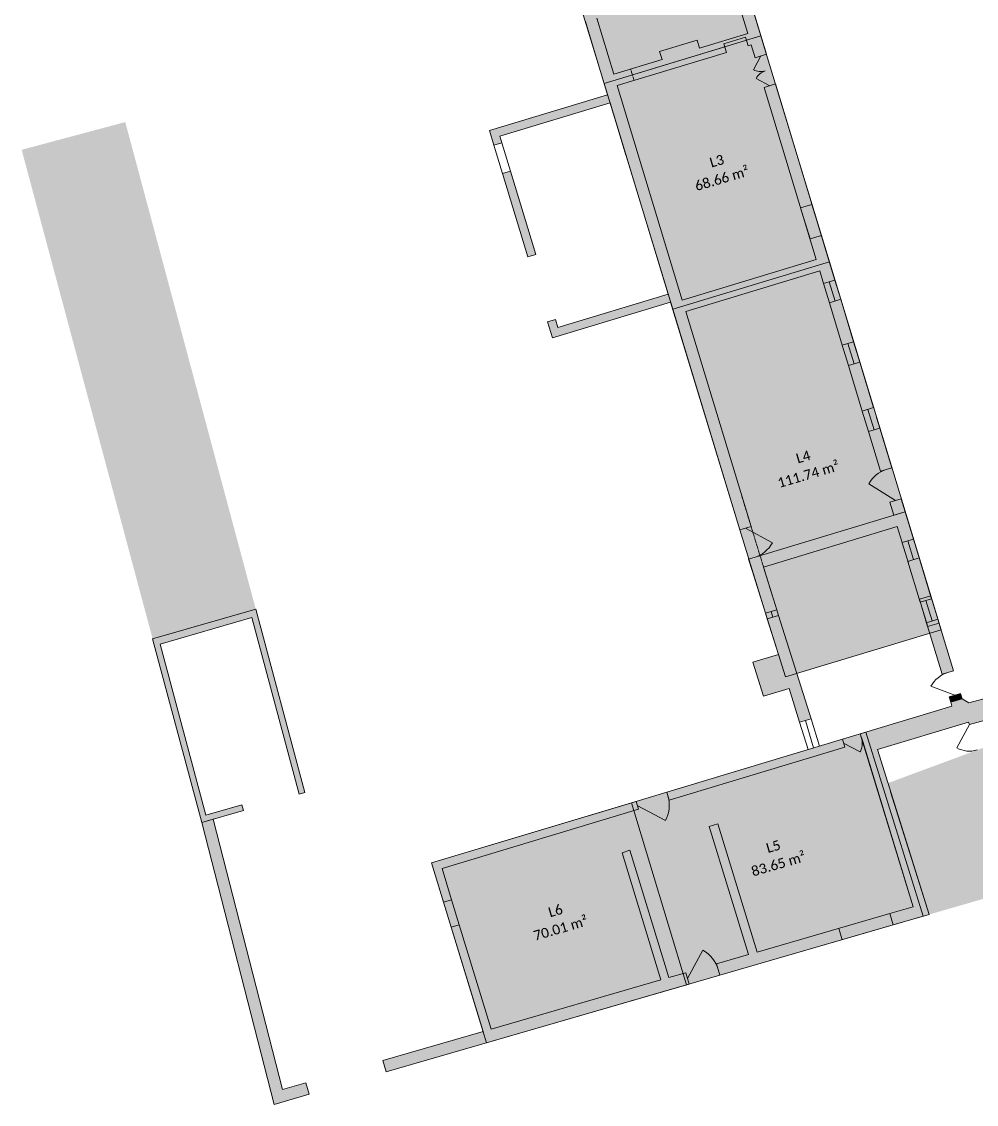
# Model space of a CAD drawing. Header units: centimetres. Extents: x 11703646 to 11712539, y 12092162 to 12100828.
# Drawn here: x 11704125 to 11708148, y 12092162 to 12096725 of the extents above; entities that cross this region are included whole.
import ezdxf

# ---------------------------------------------------------------- set-up
doc = ezdxf.new("R2010")
doc.units = ezdxf.units.CM
doc.header["$LTSCALE"] = 5
doc.linetypes.add('Lijnpatroon-11', pattern=[1.058075, 0.705383, -0.352692])
for name, color, linetype, lineweight in [('_Nieuw-4 massa', 7, 'Continuous', 5), ('Bestaand-4 massa', 7, 'Continuous', 9), ('Tekst-beschrijving', 7, 'Lijnpatroon-11', 13)]:
    doc.layers.add(name, color=color, linetype=linetype, lineweight=lineweight)
doc.layers.add('Oppervlakte-netto', color=5, linetype='Continuous', lineweight=5, true_color=0x0000ff)
doc.styles.add('Corbel', font='')
doc.styles.get('Corbel').set_extended_font_data('Corbel')

msp = doc.modelspace()

# ---------------------------------------------------------------- hatches: boundary and pattern name
at = {"layer": '_Nieuw-4 massa', "linetype": 'Continuous', "lineweight": 0, "true_color": 0x324a9a}
for points in [[(11707407.5, 12095940.4), (11707447.3, 12095809.3), (11707495.2, 12095823.9), (11707455.4, 12095954.9)], [(11707908.1, 12094291.4), (11707942.9, 12094176.7), (11707990.9, 12094190.8), (11707956.1, 12094305.4)]]:
    msp.add_hatch(color=175, dxfattribs=at).paths.add_polyline_path(points)
at = {"layer": '_Nieuw-4 massa', "linetype": 'Continuous', "lineweight": 0}
for points in [[(11707800.7, 12094645.3), (11707784, 12094700.3), (11707831.8, 12094714.8), (11707848.5, 12094659.8)], [(11708033.2, 12093879.3), (11708040, 12093856.7), (11708087.9, 12093871.2), (11708081, 12093893.8)]]:
    msp.add_hatch(color=7, dxfattribs=at).paths.add_polyline_path(points)
at = {"layer": 'Bestaand-4 massa', "linetype": 'Continuous', "lineweight": 0, "transparency": 33554687}
for points in [[(11706604.4, 12096382.8), (11706849.1, 12095576.7), (11706384.7, 12095436.6), (11706374.5, 12095470.1), (11706341, 12095460), (11706361.3, 12095393), (11706859.3, 12095543.2), (11707150.8, 12094582.9), (11707198.6, 12094597.4), (11706923.6, 12095503.6), (11707488.1, 12095674.9), (11707504.3, 12095621.8), (11707552.1, 12095636.3), (11707301.3, 12096462.6), (11707253.4, 12096448.1), (11707473.6, 12095722.8), (11706909, 12095551.4), (11706634.5, 12096455.7), (11707095.8, 12096595.7), (11707084.7, 12096632), (11707175.6, 12096659.6), (11707186.7, 12096623.3), (11707199.1, 12096627), (11707215.4, 12096573.4), (11707263.2, 12096588), (11707204.4, 12096781.7), (11707156.6, 12096767.2), (11707184.6, 12096674.9), (11706981.7, 12096613.3), (11706971.3, 12096647.7), (11706813.4, 12096599.8), (11706823.8, 12096565.4), (11706620, 12096503.5), (11706548.3, 12096739.9), (11706500.4, 12096725.3), (11706594.3, 12096416.3), (11706096.3, 12096266.1), (11706114.9, 12096204.9), (11706148.4, 12096215), (11706140, 12096242.7)], [(11707314.5, 12094222.9), (11707266.6, 12094208.4), (11707313.9, 12094057.8), (11707206.6, 12094025.4), (11707251.6, 12093882.3), (11707358.9, 12093914.6), (11707403.6, 12093772.5), (11707451.4, 12093786.9)], [(11707797.3, 12092918), (11707949, 12092962), (11707731.9, 12093657.4), (11708115.7, 12093773.1), (11708118.9, 12093762.6), (11708268.4, 12093803.3), (11708231.8, 12093885.6), (11708116.1, 12093854), (11708087.9, 12093871.2), (11708040, 12093856.7), (11708044.9, 12093840.6), (11707659.2, 12093724.2), (11707882.3, 12092994.7), (11707783.4, 12092966)]]:
    msp.add_hatch(color=7, dxfattribs=at).paths.add_polyline_path(points)
at = {"layer": 'Bestaand-4 massa', "linetype": 'Continuous', "lineweight": 0}
for points in [[(11706184.7, 12096095.3), (11706151.2, 12096085.2), (11706257.9, 12095733.7), (11706291.4, 12095743.8)], [(11707528.9, 12095540.4), (11707583.3, 12095361.5), (11707631.1, 12095376), (11707576.8, 12095555)], [(11707657.1, 12095290.4), (11707715.3, 12095098.5), (11707667.5, 12095084), (11707609.2, 12095275.9)], [(11707741.5, 12095012.4), (11707792.3, 12094845), (11707744.5, 12094830.4), (11707693.6, 12094997.9)], [(11707815.2, 12094597.5), (11707835.7, 12094530), (11707883.5, 12094544.5), (11707848.5, 12094659.8), (11707188.3, 12094459.4), (11707202.9, 12094411.4), (11707259.1, 12094232.2), (11707307, 12094246.7), (11707250.6, 12094426.1)], [(11707907.6, 12094465.1), (11707859.8, 12094450.6), (11707912.1, 12094278.3), (11707959.9, 12094292.8)], [(11705052.6, 12093425.1), (11705059.1, 12093400.9), (11704883.9, 12093350.2), (11704676.8, 12094123.9), (11705111.2, 12094249.8), (11705318.4, 12093476.1), (11705294.4, 12093469.2), (11705094.9, 12094214.1), (11704708.5, 12094102.1), (11704901.5, 12093381.3)], [(11707938.2, 12094192.2), (11707986.1, 12094206.7), (11708052, 12093989.5), (11708004.1, 12093975)], [(11707583.6, 12093701.4), (11706843.6, 12093478.2), (11706853.3, 12093444.6), (11707593.8, 12093668)], [(11705852.6, 12093179.4), (11706714, 12093439.2), (11706723.7, 12093405.5), (11705896.3, 12093156), (11705936.7, 12093024), (11705903.2, 12093013.9)], [(11705322.1, 12092252.7), (11705224.7, 12092224.4), (11704932, 12093364.1), (11704883.9, 12093350.2), (11705189.1, 12092162.1), (11705336.1, 12092204.7)], [(11707067.3, 12092706.4), (11707797.3, 12092918), (11707783.4, 12092966), (11707224.3, 12092804), (11707058.9, 12093344.7), (11707022.6, 12093333.7), (11707187.8, 12092793.4), (11707053.4, 12092754.4)], [(11705968.8, 12092918.8), (11706103.3, 12092479.1), (11706818.9, 12092686.5), (11706654.9, 12093222.8), (11706688.4, 12093232.9), (11706852.5, 12092696.2), (11706923.3, 12092716.7), (11706937.2, 12092668.7), (11705660.8, 12092298.8), (11705646.8, 12092346.8), (11706069.6, 12092469.4), (11705935.3, 12092908.7)]]:
    msp.add_hatch(color=7, dxfattribs=at).paths.add_polyline_path(points)
at = {"layer": 'Bestaand-4 massa', "linetype": 'Continuous', "lineweight": 0, "true_color": 0x4c4c4c, "transparency": 33554623}
msp.add_hatch(color=251, dxfattribs=at).paths.add_polyline_path([(11708312.4, 12093714.9), (11708429.4, 12093451.8), (11708275.2, 12093405.7), (11708372.7, 12093084.8), (11707949, 12092962), (11707776.1, 12093516.2), (11708155.5, 12093656.8), (11708155.5, 12093656.8)])
at = {"layer": 'Oppervlakte-netto', "linetype": 'Continuous', "lineweight": 0, "true_color": 0xffde74, "transparency": 33554687}
msp.add_hatch(color=41, dxfattribs=at).paths.add_polyline_path([(11706266.6, 12097495.6), (11706376.1, 12097134.9), (11706397.4, 12097064.9), (11706579.4, 12096465.1), (11707239.7, 12096665.5), (11707036.4, 12097335.3), (11706812.5, 12097267.3), (11706807.7, 12097265.9), (11706698.2, 12097626.6)])
at = {"layer": 'Oppervlakte-netto', "linetype": 'Continuous', "lineweight": 0, "true_color": 0x4d1d00, "transparency": 33554585}
msp.add_hatch(color=38, dxfattribs=at).paths.add_polyline_path([(11706579.4, 12096465.1), (11706868.5, 12095513), (11707528.7, 12095713.4), (11707247.1, 12096641.1), (11707239.7, 12096665.5), (11707179.4, 12096647.2), (11707088.8, 12096619.7)])
at = {"layer": 'Oppervlakte-netto', "linetype": 'Continuous', "lineweight": 0, "true_color": 0xb83800, "transparency": 33554585}
msp.add_hatch(color=22, dxfattribs=at).paths.add_polyline_path([(11707999.8, 12094161.5), (11707528.7, 12095713.4), (11706868.5, 12095513), (11707150.8, 12094582.9), (11707259.1, 12094232.2), (11707313.9, 12094057.8), (11707343.6, 12093963.4)])
at = {"layer": 'Oppervlakte-netto', "linetype": 'Continuous', "lineweight": 0, "true_color": 0xcd9590, "transparency": 33554585}
msp.add_hatch(color=33, dxfattribs=at).paths.add_polyline_path([(11706694.4, 12093433.3), (11706926, 12092665.5), (11707924.7, 12092954.9), (11707682.3, 12093731.2), (11707583.6, 12093701.4)])
at = {"layer": 'Oppervlakte-netto', "linetype": 'Continuous', "lineweight": 0, "true_color": 0x808000, "transparency": 33554585}
msp.add_hatch(color=56, dxfattribs=at).paths.add_polyline_path([(11705852.6, 12093179.4), (11706083.7, 12092421.3), (11706926, 12092665.5), (11706694.4, 12093433.3)])

# ---------------------------------------------------------------- linework, layer by layer
at = {"layer": '_Nieuw-4 massa', "flags": 128}
for points in [[(11707407.5, 12095940.4), (11707447.3, 12095809.3), (11707495.2, 12095823.9), (11707455.4, 12095954.9)], [(11707800.7, 12094645.3), (11707784, 12094700.3), (11707831.8, 12094714.8), (11707848.5, 12094659.8)], [(11707908.1, 12094291.4), (11707942.9, 12094176.7), (11707990.9, 12094190.8), (11707956.1, 12094305.4)], [(11708033.2, 12093879.3), (11708040, 12093856.7), (11708087.9, 12093871.2), (11708081, 12093893.8)]]:
    msp.add_lwpolyline(points, close=True, dxfattribs=at)
at = {"layer": 'Bestaand-4 massa'}
for p, q in [((11706500.4, 12096725.3), (11706594.3, 12096416.3)), ((11707186.7, 12096623.3), (11707199.1, 12096627)), ((11707199.1, 12096627), (11707186.7, 12096623.3)), ((11706634.5, 12096455.7), (11707095.8, 12096595.7)), ((11706823.8, 12096565.4), (11706620, 12096503.5)), ((11706594.3, 12096416.3), (11706096.3, 12096266.1)), ((11706604.4, 12096382.8), (11706671, 12096163.3)), ((11706604.4, 12096382.8), (11706671, 12096163.3)), ((11706148.4, 12096215), (11706114.9, 12096204.8)), ((11706114.9, 12096204.8), (11706151, 12096085.2)), ((11706148.4, 12096215), (11706184.7, 12096095.3)), ((11706184.7, 12096095.3), (11706151, 12096085.2)), ((11707504.3, 12095621.8), (11707528.9, 12095540.4)), ((11707528.2, 12095629), (11707552.9, 12095547.7)), ((11707552.1, 12095636.3), (11707576.8, 12095555)), ((11706859.3, 12095543.2), (11707150.8, 12094582.9)), ((11707583.3, 12095361.5), (11707609.2, 12095275.9)), ((11707607.2, 12095368.8), (11707633.2, 12095283.2)), ((11707631.1, 12095376), (11707657.1, 12095290.4)), ((11707667.5, 12095084), (11707693.8, 12094997.5)), ((11707691.4, 12095091.3), (11707717.7, 12095004.7)), ((11707728, 12095057), (11707755.3, 12094967)), ((11707198.6, 12094597.4), (11707150.8, 12094582.9)), ((11707835.8, 12094529.4), (11707862, 12094443.3)), ((11707859.6, 12094537.2), (11707883.7, 12094457.8)), ((11707883.8, 12094543.5), (11707910, 12094457.3)), ((11707188.3, 12094459.4), (11707202.9, 12094411.4)), ((11707307, 12094246.7), (11707314.5, 12094222.9)), ((11707914.3, 12094271.1), (11707940.4, 12094184.9)), ((11707936, 12094285.6), (11707962.1, 12094199.5)), ((11707962.3, 12094285.1), (11707988.4, 12094199)), ((11707259.1, 12094232.2), (11707266.6, 12094208.4)), ((11707314.5, 12094222.9), (11707266.6, 12094208.4)), ((11707283.1, 12094239.5), (11707290.5, 12094215.6)), ((11704684.5, 12094095.1), (11704684.4, 12094095.1)), ((11707403.6, 12093772.5), (11707358.9, 12093914.6)), ((11707451.4, 12093786.9), (11707403.6, 12093772.5)), ((11707451.4, 12093786.9), (11707487.4, 12093672.4)), ((11707403.6, 12093772.5), (11707439.5, 12093658)), ((11707427.5, 12093779.7), (11707462.2, 12093664.8)), ((11705318.4, 12093476.1), (11705294.4, 12093469.2)), ((11704877.5, 12093374.4), (11704877.5, 12093374.4)), ((11705903.2, 12093013.9), (11705935.3, 12092908.7)), ((11705936.7, 12093024), (11705968.8, 12092918.8)), ((11707053.4, 12092754.4), (11707187.8, 12092793.4))]:
    msp.add_line(p, q, dxfattribs=at)
at = {"layer": 'Bestaand-4 massa', "color": 7, "linetype": 'Continuous', "lineweight": 9, "flags": 128}
for points in [[(11706500.4, 12096725.3), (11706594.3, 12096416.3), (11706096.3, 12096266.1), (11706114.9, 12096204.9), (11706148.4, 12096215), (11706140, 12096242.7), (11706604.4, 12096382.8), (11706849.1, 12095576.7), (11706384.7, 12095436.6), (11706374.5, 12095470.1), (11706341, 12095460), (11706361.3, 12095393), (11706859.3, 12095543.2), (11707150.8, 12094582.9), (11707198.6, 12094597.4), (11706923.6, 12095503.6), (11707488.1, 12095674.9), (11707504.3, 12095621.8), (11707552.1, 12095636.3), (11707301.3, 12096462.6), (11707253.4, 12096448.1), (11707473.6, 12095722.8), (11706909, 12095551.4), (11706634.5, 12096455.7), (11707095.8, 12096595.7), (11707084.7, 12096632), (11707175.6, 12096659.6), (11707186.7, 12096623.3), (11707199.1, 12096627), (11707215.4, 12096573.4), (11707263.2, 12096588), (11707204.4, 12096781.7)], [(11707156.6, 12096767.2), (11707184.6, 12096674.9), (11706981.7, 12096613.3), (11706971.3, 12096647.7), (11706813.4, 12096599.8), (11706823.8, 12096565.4), (11706620, 12096503.5), (11706548.3, 12096739.9)]]:
    msp.add_lwpolyline(points, dxfattribs=at)
at = {"layer": 'Bestaand-4 massa', "flags": 128}
for points in [[(11707239.3, 12096580.7), (11707208.4, 12096522.9, 0.198912), (11707258.3, 12096518)], [(11707277.3, 12096455.4), (11707219.6, 12096486.2, -0.198912), (11707258.3, 12096518)], [(11707807.9, 12094707.6), (11707695.6, 12094778, -0.198912), (11707768.4, 12094837.7)], [(11707174.7, 12094590.1), (11707288.5, 12094529.3, -0.198912), (11707212.2, 12094466.7)], [(11708057.1, 12093886.6), (11707957.1, 12093924, -0.198912), (11708028.1, 12093982.2)], [(11708118.9, 12093762.6), (11708066.2, 12093664, 0.198912), (11708151.3, 12093655.6)], [(11706718.8, 12093422.3), (11706838.1, 12093358.3, 0.198912), (11706848.5, 12093461.4)], [(11706930.3, 12092692.7), (11706995.6, 12092811.3, -0.198912), (11707060.3, 12092730.4)]]:
    msp.add_lwpolyline(points, format="xyb", dxfattribs=at)
at = {"layer": 'Bestaand-4 massa', "linetype": 'Continuous', "lineweight": 9, "flags": 128}
for points in [[(11706184.7, 12096095.3), (11706151.2, 12096085.2), (11706257.9, 12095733.7), (11706291.4, 12095743.8)], [(11707528.9, 12095540.4), (11707583.3, 12095361.5), (11707631.1, 12095376), (11707576.8, 12095555)], [(11707657.1, 12095290.4), (11707715.3, 12095098.5), (11707667.5, 12095084), (11707609.2, 12095275.9)], [(11707741.5, 12095012.4), (11707792.3, 12094845), (11707744.5, 12094830.4), (11707693.6, 12094997.9)], [(11707815.2, 12094597.5), (11707835.7, 12094530), (11707883.5, 12094544.5), (11707848.5, 12094659.8), (11707188.3, 12094459.4), (11707202.9, 12094411.4), (11707259.1, 12094232.2), (11707307, 12094246.7), (11707250.6, 12094426.1)], [(11707907.6, 12094465.1), (11707859.8, 12094450.6), (11707912.1, 12094278.3), (11707959.9, 12094292.8)], [(11705052.6, 12093425.1), (11705059.1, 12093400.9), (11704883.9, 12093350.2), (11704676.8, 12094123.9), (11705111.2, 12094249.8), (11705318.4, 12093476.1), (11705294.4, 12093469.2), (11705094.9, 12094214.1), (11704708.5, 12094102.1), (11704901.5, 12093381.3)], [(11707314.5, 12094222.9), (11707266.6, 12094208.4), (11707313.9, 12094057.8), (11707206.6, 12094025.4), (11707251.6, 12093882.3), (11707358.9, 12093914.6), (11707403.6, 12093772.5), (11707451.4, 12093786.9)], [(11707938.2, 12094192.2), (11707986.1, 12094206.7), (11708052, 12093989.5), (11708004.1, 12093975)], [(11707797.3, 12092918), (11707949, 12092962), (11707731.9, 12093657.4), (11708115.7, 12093773.1), (11708118.9, 12093762.6), (11708268.4, 12093803.3), (11708231.8, 12093885.6), (11708116.1, 12093854), (11708087.9, 12093871.2), (11708040, 12093856.7), (11708044.9, 12093840.6), (11707659.2, 12093724.2), (11707882.3, 12092994.7), (11707783.4, 12092966)], [(11707583.6, 12093701.4), (11706843.6, 12093478.2), (11706853.3, 12093444.6), (11707593.8, 12093668)], [(11705852.6, 12093179.4), (11706714, 12093439.2), (11706723.7, 12093405.5), (11705896.3, 12093156), (11705936.7, 12093024), (11705903.2, 12093013.9)], [(11705322.1, 12092252.7), (11705224.7, 12092224.4), (11704932, 12093364.1), (11704883.9, 12093350.2), (11705189.1, 12092162.1), (11705336.1, 12092204.7)], [(11707067.3, 12092706.4), (11707797.3, 12092918), (11707783.4, 12092966), (11707224.3, 12092804), (11707058.9, 12093344.7), (11707022.6, 12093333.7), (11707187.8, 12092793.4), (11707053.4, 12092754.4)], [(11705968.8, 12092918.8), (11706103.3, 12092479.1), (11706818.9, 12092686.5), (11706654.9, 12093222.8), (11706688.4, 12093232.9), (11706852.5, 12092696.2), (11706923.3, 12092716.7), (11706937.2, 12092668.7), (11705660.8, 12092298.8), (11705646.8, 12092346.8), (11706069.6, 12092469.4), (11705935.3, 12092908.7)]]:
    msp.add_lwpolyline(points, close=True, dxfattribs=at)
at = {"layer": 'Bestaand-4 massa', "transparency": 33554687}
for points in [[(11706604.4, 12096382.8, 9929.4), (11706605.1, 12096380.4, 9929.4)], [(11706291.4, 12095743.8, -9929.4), (11706257.9, 12095733.7, -9929.4)], [(11707313.9, 12094057.8, -9929.4), (11707206.6, 12094025.4, -9929.4)], [(11707251.6, 12093882.3, -9929.4), (11707206.6, 12094025.4, -9929.4)], [(11707358.9, 12093914.6, -9929.4), (11707251.6, 12093882.3, -9929.4)], [(11708118.9, 12093762.6, 9932.9), (11708115.7, 12093773.1, 9932.9)], [(11707583.6, 12093701.4, 9929.4), (11707593.8, 12093668, 9929.4)], [(11707659.2, 12093724.2, 9929.4), (11707669.4, 12093690.8, 9929.4)], [(11707669.4, 12093690.8, 9929.4), (11707882.3, 12092994.7, 9929.4)], [(11707949, 12092962, 0), (11707786.4, 12093479.4, 9929.4)], [(11705059.1, 12093400.9, -64.8), (11705052.6, 12093425.1, 22.7)], [(11707797.3, 12092918, 9111.5), (11707783.4, 12092966, 0)], [(11707583, 12092855.9, 8089.2), (11707569, 12092903.9, 0)]]:
    msp.add_polyline3d(points, dxfattribs=at)
at = {"layer": 'Bestaand-4 massa'}
msp.add_polyline3d([(11707588.7, 12093684.7, 9929.4), (11707658.4, 12093647.6, 9929.4), (11707659.3, 12093649.4, 9929.4), (11707660.2, 12093651.1, 9929.4), (11707661, 12093652.9, 9929.4), (11707661.7, 12093654.6, 9929.4), (11707662.5, 12093656.4, 9929.4), (11707663.1, 12093658.3, 9929.4), (11707663.8, 12093660.1, 9929.4), (11707664.3, 12093661.9, 9929.4), (11707664.9, 12093663.8, 9929.4), (11707665.4, 12093665.7, 9929.4), (11707665.8, 12093667.6, 9929.4), (11707666.2, 12093669.5, 9929.4), (11707666.5, 12093671.4, 9929.4), (11707666.9, 12093673.3, 9929.4), (11707667.1, 12093675.2, 9929.4), (11707667.3, 12093677.1, 9929.4), (11707667.5, 12093679.1, 9929.4), (11707667.6, 12093681, 9929.4), (11707667.7, 12093682.9, 9929.4), (11707667.7, 12093684.9, 9929.4), (11707667.7, 12093686.8, 9929.4), (11707667.6, 12093688.8, 9929.4), (11707667.5, 12093690.7, 9929.4), (11707667.3, 12093692.6, 9929.4), (11707667.1, 12093694.5, 9929.4), (11707666.8, 12093696.5, 9929.4), (11707666.5, 12093698.4, 9929.4), (11707666.1, 12093700.3, 9929.4), (11707665.7, 12093702.2, 9929.4), (11707665.3, 12093704.1, 9929.4), (11707664.8, 12093705.9, 9929.4), (11707664.2, 12093707.8, 9929.4)], dxfattribs=at)
at = {"layer": 'Bestaand-4 massa', "color": 251, "linetype": 'Continuous', "true_color": 0x4c4c4c, "transparency": 33554623}
msp.add_solid([(11704124.7, 12096185.1), (11704561.4, 12096302.1), (11704676.7, 12094123.9), (11705111.2, 12094249.8)], dxfattribs=at)
at = {"layer": 'Oppervlakte-netto', "flags": 128}
for points in [[(11706266.6, 12097495.6), (11706376.1, 12097134.9), (11706397.4, 12097064.9), (11706579.4, 12096465.1), (11707239.7, 12096665.5), (11707036.4, 12097335.3), (11706812.5, 12097267.3), (11706807.7, 12097265.9), (11706698.2, 12097626.6)], [(11706579.4, 12096465.1), (11706868.5, 12095513), (11707528.7, 12095713.4), (11707247.1, 12096641.1), (11707239.7, 12096665.5), (11707179.4, 12096647.2), (11707088.8, 12096619.7), (11707088.8, 12096619.7)], [(11707999.8, 12094161.5), (11707528.7, 12095713.4), (11706868.5, 12095513), (11707150.8, 12094582.9), (11707259.1, 12094232.2), (11707313.9, 12094057.8), (11707313.9, 12094057.8), (11707343.6, 12093963.4)], [(11706694.4, 12093433.3), (11706926, 12092665.5), (11707924.7, 12092954.9), (11707682.3, 12093731.2), (11707583.6, 12093701.4)], [(11705852.6, 12093179.4), (11706083.7, 12092421.3), (11706926, 12092665.5), (11706694.4, 12093433.3)]]:
    msp.add_lwpolyline(points, close=True, dxfattribs=at)
at = {"layer": 'Tekst-beschrijving'}
for p, q in [((11706691.3, 12096525.1), (11706705.8, 12096477.3)), ((11707159.2, 12094727.5), (11707288.1, 12094306.8))]:
    msp.add_line(p, q, dxfattribs=at)

# ---------------------------------------------------------------- texts
at = {"layer": 'Tekst-beschrijving', "color": 16, "true_color": 0x800000, "char_height": 41.424, "attachment_point": 2, "rotation": 16.2812, "line_spacing_factor": 1.11738, "style": 'Corbel'}
for s, insert in [('L3\\P68.66 m²{\\H0.2778x; }{\\fArialUnicodeMS|b0|i0|c0|p0;\\H0.3044x;\\P}{\\fArial|b0|i0|c0|p0;\\H0.5479x; }', (11707048.7, 12096158.2)), ('L4\\P111.74 m²{\\H0.2778x; }{\\fArialUnicodeMS|b0|i0|c0|p0;\\H0.3044x;\\P}{\\fArial|b0|i0|c0|p0;\\H0.5479x; }', (11707412.9, 12094911.2)), ('L5\\P83.65 m²{\\H0.2778x; }{\\fArialUnicodeMS|b0|i0|c0|p0;\\H0.3044x;\\P}{\\fArial|b0|i0|c0|p0;\\H0.5479x; }', (11707286.8, 12093269.1)), ('L6\\P70.01 m²{\\H0.2778x; }{\\fArialUnicodeMS|b0|i0|c0|p0;\\H0.3044x;\\P}{\\fArial|b0|i0|c0|p0;\\H0.5479x; }', (11706368.6, 12092998.3))]:
    msp.add_mtext(s, dxfattribs=dict(at, insert=insert))

doc.saveas('drawing.dxf')
